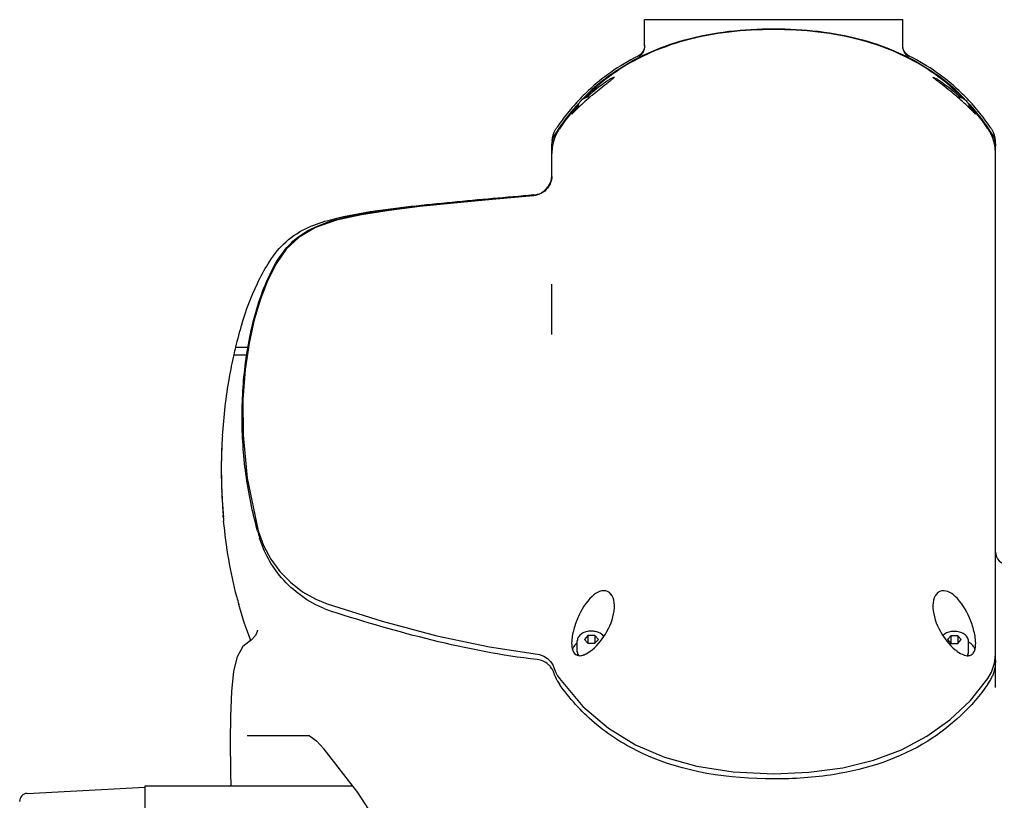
# Model space of a CAD drawing. Header units: millimetres. Extents: x 7426 to 8740, y 124 to 421.
# Drawn here: x 8098.65 to 8110.75, y 300.02 to 309.71 of the extents above; entities that cross this region are included whole.
import ezdxf

# ---------------------------------------------------------------- set-up
doc = ezdxf.new("R2010")
doc.units = ezdxf.units.MM
doc.layers.add('外形图', color=7, linetype='Continuous')

msp = doc.modelspace()

# ---------------------------------------------------------------- linework, layer by layer
at = {"layer": '外形图', "color": 0, "linetype": 'Continuous'}
for p, q in [((8106.4026, 309.3781), (8106.4026, 309.7059)), ((8106.4026, 309.7059), (8109.6027, 309.7059)), ((8109.6027, 309.3781), (8109.6027, 309.7059)), ((8106.3859, 309.318), (8106.3821, 309.311)), ((8106.3213, 309.2534), (8106.3278, 309.2567)), ((8109.6774, 309.2567), (8109.684, 309.2534)), ((8109.684, 309.2534), (8109.6842, 309.2533)), ((8105.5772, 308.6105), (8105.5828, 308.6159)), ((8105.5776, 308.6108), (8105.5776, 308.627)), ((8105.5828, 308.6159), (8105.5854, 308.6184)), ((8110.4213, 308.617), (8110.4247, 308.6138)), ((8110.4247, 308.6138), (8110.428, 308.6106)), ((8110.4277, 308.6108), (8110.4277, 308.6242)), ((8110.7527, 301.4291), (8110.7527, 308.2011)), ((8105.2526, 307.7627), (8105.2526, 308.1419)), ((8105.0243, 307.5308), (8105.0244, 307.5356)), ((8105.0244, 307.5356), (8105.0244, 307.5359)), ((8105.2526, 305.8013), (8105.2526, 306.4289)), ((8101.409, 305.933), (8101.4091, 305.933)), ((8101.3082, 305.5529), (8101.4621, 305.5529)), ((8101.3302, 305.6465), (8101.4848, 305.6465)), ((8101.4622, 305.5529), (8101.4627, 305.5529)), ((8101.2511, 305.2663), (8101.2509, 305.2663)), ((8101.1671, 304.5496), (8101.1673, 304.5496)), ((8101.1593, 303.8654), (8101.1597, 303.8654)), ((8101.1645, 303.766), (8101.1641, 303.766)), ((8101.1804, 303.5262), (8101.1771, 303.5637)), ((8101.1804, 303.5262), (8101.1788, 303.5425)), ((8101.1801, 303.5438), (8101.1799, 303.5438)), ((8101.3458, 302.5522), (8101.3465, 302.5522)), ((8102.3247, 302.5237), (8102.4657, 302.4664)), ((8101.3715, 302.4586), (8101.3707, 302.4586)), ((8105.6992, 302.0735), (8105.6559, 302.0253)), ((8105.6559, 302.0253), (8105.6992, 301.9771)), ((8105.6992, 302.0735), (8105.6992, 301.9771)), ((8105.7858, 302.0735), (8105.6992, 302.0735)), ((8105.7858, 302.0735), (8105.7858, 301.9771)), ((8105.8291, 302.0253), (8105.7858, 302.0735)), ((8105.7858, 301.9771), (8105.8291, 302.0253)), ((8110.1994, 302.0707), (8110.1561, 302.0225)), ((8110.1994, 302.0707), (8110.1994, 301.9742)), ((8110.286, 302.0707), (8110.1994, 302.0707)), ((8110.286, 302.0707), (8110.286, 301.9742)), ((8110.3293, 302.0225), (8110.286, 302.0707)), ((8101.495, 301.996), (8101.4935, 301.9953)), ((8104.479, 301.9314), (8105.0725, 301.8415)), ((8105.5675, 301.8721), (8105.5675, 302.0061)), ((8105.6992, 301.9771), (8105.7858, 301.9771)), ((8110.1561, 302.0225), (8110.1994, 301.9742)), ((8110.1994, 301.9742), (8110.286, 301.9742)), ((8110.286, 301.9742), (8110.3293, 302.0225)), ((8110.4177, 301.8692), (8110.4177, 302.0033)), ((8110.7418, 301.7308), (8110.7527, 301.8376)), ((8105.2637, 301.7109), (8105.2778, 301.677)), ((8105.3239, 301.5746), (8105.3456, 301.541)), ((8105.3456, 301.541), (8105.3457, 301.5409)), ((8101.2668, 301.0696), (8101.2637, 300.7761)), ((8102.2458, 300.8307), (8101.4741, 300.8307)), ((8102.2457, 300.8307), (8102.245, 300.8308)), ((8101.2637, 300.7761), (8101.2637, 300.7762)), ((8102.3324, 300.7675), (8102.4242, 300.6675)), ((8102.4244, 300.6672), (8102.4242, 300.6675)), ((8108.0026, 300.3613), (8108.4377, 300.3792)), ((8108.7586, 300.3529), (8108.7536, 300.3521)), ((8098.7471, 300.1171), (8100.208, 300.1936)), ((8100.2074, 300.2057), (8100.2074, 299.418)), ((8102.7808, 300.2057), (8100.2074, 300.2057))]:
    msp.add_line(p, q, dxfattribs=at)
for points in [[(8106.3821, 309.311), (8106.378, 309.3044), (8106.3736, 309.2981), (8106.369, 309.2921), (8106.3642, 309.2865), (8106.3592, 309.2813), (8106.3541, 309.2763), (8106.3488, 309.2717), (8106.3435, 309.2674), (8106.3382, 309.2635), (8106.333, 309.2601), (8106.3281, 309.2571), (8106.3237, 309.2547), (8106.3216, 309.2535), (8106.3212, 309.2533)], [(8106.4026, 309.3781), (8106.4022, 309.3679), (8106.3976, 309.3396), (8106.3882, 309.314), (8106.3754, 309.292), (8106.3607, 309.2741), (8106.3461, 309.2609), (8106.3356, 309.2533), (8106.3314, 309.2507), (8106.3309, 309.2504)], [(8106.3955, 309.3413), (8106.3927, 309.3332), (8106.3895, 309.3254), (8106.3859, 309.318)], [(8106.4026, 309.3867), (8106.4023, 309.3767), (8106.4013, 309.3675), (8106.3999, 309.3585), (8106.398, 309.3497), (8106.3955, 309.3413)], [(8109.6743, 309.2505), (8109.674, 309.2506), (8109.6697, 309.2533), (8109.6592, 309.2609), (8109.6458, 309.273), (8109.6322, 309.2888), (8109.6201, 309.308), (8109.6106, 309.33), (8109.6047, 309.3537), (8109.6027, 309.3781)], [(8109.6219, 309.3134), (8109.6172, 309.3224), (8109.6131, 309.3319), (8109.6096, 309.3419), (8109.6067, 309.3524), (8109.6045, 309.3634), (8109.6032, 309.3748), (8109.6031, 309.3781)], [(8109.6842, 309.2533), (8109.6836, 309.2536), (8109.6811, 309.2549), (8109.6754, 309.2582), (8109.6691, 309.2622), (8109.6627, 309.2667), (8109.6564, 309.2717), (8109.6502, 309.2772), (8109.6441, 309.2833), (8109.6381, 309.29), (8109.6324, 309.2972), (8109.6269, 309.305), (8109.6219, 309.3134)], [(8105.0244, 307.5223), (8104.5117, 307.4766), (8104.0366, 307.432), (8103.6137, 307.3881), (8103.2341, 307.3414), (8102.8916, 307.2872), (8102.5842, 307.2186), (8102.3223, 307.1273), (8102.1184, 307.0096), (8101.9602, 306.8591), (8101.8339, 306.6769), (8101.7282, 306.4695), (8101.6389, 306.2401), (8101.5628, 305.9844), (8101.4997, 305.6972), (8101.4515, 305.3716), (8101.423, 304.9968), (8101.4235, 304.5566), (8101.4733, 304.0245), (8101.6114, 303.3717)], [(8101.6114, 303.3718), (8101.6773, 303.189), (8101.7682, 303.0194), (8101.8805, 302.867), (8102.0121, 302.7325), (8102.1621, 302.6164), (8102.3247, 302.5237)], [(8102.4657, 302.4664), (8103.1476, 302.2532), (8103.8275, 302.0714), (8104.479, 301.9314)], [(8101.5799, 302.0745), (8101.5245, 302.0143), (8101.495, 301.996)], [(8101.6032, 302.1361), (8101.6033, 302.1382), (8101.6003, 302.1218), (8101.5799, 302.0745)], [(8101.4935, 301.9953), (8101.4201, 301.9371), (8101.3493, 301.8103), (8101.3064, 301.6306), (8101.28, 301.3805), (8101.2668, 301.0696)], [(8105.0725, 301.8414), (8105.0999, 301.8368), (8105.1538, 301.8178), (8105.1999, 301.7888), (8105.2364, 301.7526), (8105.2637, 301.7109)], [(8105.2778, 301.677), (8105.295, 301.6312), (8105.3239, 301.5746)], [(8110.6596, 301.541), (8110.7042, 301.6178), (8110.7418, 301.7308)], [(8105.3457, 301.5409), (8105.6362, 301.1942), (8105.9534, 300.9248), (8106.2891, 300.7209), (8106.6505, 300.5671), (8107.0495, 300.4556), (8107.5006, 300.3855), (8108.0026, 300.3613)], [(8108.4377, 300.3792), (8108.8584, 300.436), (8109.2417, 300.53), (8109.5863, 300.6588), (8109.9017, 300.825), (8110.1862, 301.028), (8110.4415, 301.2698), (8110.6596, 301.541)], [(8102.2457, 300.8307), (8102.2602, 300.8234), (8102.3324, 300.7675)], [(8101.2637, 300.7762), (8101.2679, 300.3775), (8101.2729, 300.2057)], [(8102.4244, 300.6672), (8102.8417, 300.1268), (8103.2514, 299.4971), (8103.572, 298.8708), (8103.8135, 298.2574)]]:
    msp.add_lwpolyline(points, dxfattribs=at)
for centre, radius, start, end in [((8107.5279, 306.8544), 2.6854, 116.70156, 125.13991), ((8108.4765, 306.8531), 2.6869, 54.86248, 63.29587), ((8107.4876, 306.9161), 2.6117, 125.19503, 133.13536), ((8108.5173, 306.9154), 2.6125, 46.87038, 54.80841), ((8107.497, 306.9322), 2.5823, 125.66081, 133.59849), ((8107.4907, 306.9324), 2.5699, 125.5204, 133.48316), ((8108.5107, 306.9277), 2.576, 46.52743, 54.47334), ((8108.5084, 306.9323), 2.5822, 46.40051, 54.33869), ((8107.5271, 306.8752), 2.6686, 133.15463, 137.98391), ((8107.5187, 306.9095), 2.6137, 133.60014, 135.99839), ((8108.4855, 306.9084), 2.6152, 43.80443, 46.39837), ((8108.4806, 306.8773), 2.6654, 41.97682, 46.85401), ((8108.0982, 306.0015), 3.628, 130.50797, 133.83762), ((8107.5241, 306.8963), 2.619, 133.46979, 135.46274), ((8107.1487, 307.1825), 2.1377, 131.33537, 133.28318), ((8107.1441, 307.1878), 2.1306, 130.77568, 131.33537), ((8108.0914, 306.006), 3.6201, 130.24556, 130.47305), ((8108.8699, 307.1979), 2.1173, 48.6594, 49.22307), ((8107.9435, 306.0411), 3.5741, 49.49171, 49.75352), ((8107.9481, 306.0466), 3.567, 46.10228, 49.48965), ((8108.8465, 307.1715), 2.1525, 46.57048, 48.65691), ((8108.4874, 306.9026), 2.6102, 44.36311, 46.53451), ((8107.6769, 306.7482), 2.865, 140.57938, 145.42174), ((8107.586, 306.8217), 2.7481, 137.97734, 140.55927), ((8107.6252, 306.8142), 2.7566, 140.34038, 140.96865), ((8107.602, 306.8254), 2.7244, 138.36578, 140.86446), ((8107.5953, 306.8392), 2.7178, 138.48232, 140.34347), ((8107.5676, 306.8635), 2.6809, 137.89942, 138.4791), ((8107.566, 306.8572), 2.6763, 137.8667, 138.36092), ((8107.0025, 307.3205), 1.9366, 137.37296, 137.5017), ((8108.4362, 306.8545), 2.6804, 41.58599, 42.14406), ((8108.4376, 306.8635), 2.6809, 41.47665, 42.14301), ((8109.0236, 307.3396), 1.9084, 42.44985, 42.65383), ((8108.4026, 306.8249), 2.7252, 39.13243, 41.58145), ((8108.4093, 306.8386), 2.7186, 39.64674, 41.47364), ((8108.4234, 306.8254), 2.7426, 39.436, 41.98306), ((8108.3799, 306.8141), 2.7569, 39.03103, 39.64973), ((8108.3273, 306.7478), 2.8662, 34.57174, 39.41371), ((8107.6985, 306.7566), 2.8499, 140.99658, 145.86841), ((8107.6958, 306.7507), 2.8443, 140.88988, 145.71746), ((8108.3089, 306.7503), 2.845, 34.28243, 39.10722), ((8108.3066, 306.7565), 2.8501, 34.13003, 39.00304), ((8105.5026, 308.2011), 0.25, 146.1924, 180), ((8107.764, 306.6868), 2.9716, 145.39941, 146.19316), ((8107.8234, 306.6705), 3.0016, 145.84649, 147.39809), ((8108.1815, 306.6703), 3.002, 32.60105, 34.15199), ((8108.2307, 306.6797), 2.9843, 33.80677, 34.59613), ((8110.5027, 308.2011), 0.25, 0, 33.80762), ((8105.8058, 308.0481), 0.5533, 170.33288, 180.0301), ((8105.7955, 308.0494), 0.5429, 168.18267, 170.28455), ((8105.7983, 308.0488), 0.5457, 164.52575, 168.17898), ((8110.2059, 308.0489), 0.5467, 11.76323, 15.43336), ((8110.2032, 308.0483), 0.5495, 9.70968, 11.76471), ((8110.1992, 308.0479), 0.5535, 359.99532, 9.68722), ((8105.002, 307.7802), 0.2505, 286.61726, 348.202), ((8105.0011, 307.7807), 0.2514, 348.13901, 355.94608), ((8105.0018, 307.7806), 0.2507, 355.95601, 358.09374), ((8104.9962, 307.7722), 0.2564, 357.92175, 0.00319), ((8105.0023, 307.7798), 0.25, 275.05191, 286.58011), ((8105.0029, 307.7665), 0.2452, 275.03292, 275.38971), ((8106.223, 304.4556), 5.0356, 162.93932, 166.32124), ((8106.2231, 304.4556), 5.0356, 162.93931, 166.32122), ((8107.1258, 304.2407), 5.9637, 167.28886, 170.09671), ((8107.1259, 304.2407), 5.9637, 167.28885, 170.09671), ((8106.7286, 304.3283), 5.5572, 166.27896, 167.26999), ((8106.7294, 304.3283), 5.5572, 166.2789, 167.26992), ((8107.7306, 304.1371), 6.5778, 170.11396, 176.40323), ((8107.7666, 304.1204), 6.6135, 176.27822, 178.20575), ((8107.7935, 304.1284), 6.6395, 176.36212, 178.28201), ((8107.6956, 304.1309), 6.5419, 178.27842, 180.23825), ((8107.7252, 304.1307), 6.5712, 178.28463, 182.31382), ((8107.7016, 304.1307), 6.5479, 180.23652, 180.40992), ((8107.7194, 304.1311), 6.5657, 180.41248, 182.3194), ((8107.8081, 304.1345), 6.6552, 182.31698, 182.48426), ((8107.8333, 304.1355), 6.6804, 182.48411, 182.92204), ((8107.8349, 304.1356), 6.6807, 182.31744, 183.17107), ((8107.8493, 304.1364), 6.6965, 182.92227, 183.17076), ((8107.8705, 304.1376), 6.717, 183.17106, 185.07167), ((8107.8707, 304.1376), 6.7169, 183.17105, 185.07169), ((8107.8433, 304.1353), 6.6909, 185.2233, 185.51692), ((8106.6155, 304.7648), 5.2019, 195.55066, 196.56848), ((8110.9027, 303.1057), 0.15, 180, 270), ((8106.3312, 303.8334), 5.1474, 194.41262, 195.49066), ((8106.3319, 303.8334), 5.1474, 194.41269, 195.49073), ((8102.93, 303.6148), 1.3077, 247.91065, 251.98826), ((8105.5787, 302.0217), 0.2003, 287.14728, 288.92311), ((8105.5726, 302.0397), 0.2193, 288.92896, 290.99343), ((8110.4307, 302.0341), 0.2133, 250.4426, 251.03132), ((8110.4261, 302.0205), 0.199, 251.00726, 253.56195), ((8105.0538, 301.538), 0.2346, 31.6289, 38.47809), ((8105.0567, 301.5399), 0.2311, 26.36493, 31.61936), ((8105.0574, 301.5401), 0.2304, 22.07255, 26.38501), ((8105.0706, 301.5455), 0.2161, 17.57795, 22.07342), ((8105.7616, 301.7643), 0.5087, 197.56434, 206.47681), ((8110.2462, 301.7631), 0.506, 331.45093, 337.68393), ((8105.7586, 301.7629), 0.5053, 206.49099, 208.41023), ((8105.7558, 301.7614), 0.5022, 208.41198, 215.2546), ((8110.2492, 301.7616), 0.5025, 324.75168, 331.44453), ((8098.7524, 300.0172), 0.1, 93, 180)]:
    msp.add_arc(centre, radius, start, end, dxfattribs=at)
for points, knots in [([(8105.9916, 309.0303), (8106.263, 309.2249), (8106.922, 309.5206), (8107.6321, 309.5911), (8108.0026, 309.5911)], [0, 0, 0, 0, 0.4740396, 1, 1, 1, 1]), ([(8108.0026, 309.5813), (8107.6335, 309.5813), (8106.9259, 309.5112), (8106.2687, 309.2176), (8105.9976, 309.024)], [0, 0, 0, 0, 0.5256911, 1, 1, 1, 1]), ([(8108.0026, 309.5911), (8108.3732, 309.5911), (8109.0832, 309.5206), (8109.7423, 309.2249), (8110.0137, 309.0303)], [0, 0, 0, 0, 0.525961, 1, 1, 1, 1]), ([(8110.0075, 309.0241), (8109.7364, 309.2177), (8109.0792, 309.5113), (8108.3717, 309.5813), (8108.0026, 309.5813)], [0, 0, 0, 0, 0.4744203, 1, 1, 1, 1]), ([(8106.3533, 309.2692), (8106.3423, 309.2638), (8106.3018, 309.2436), (8106.3356, 309.2606), (8106.3432, 309.2643)], [0, 0, 0, 0, 0.5902418, 1, 1, 1, 1]), ([(8109.6852, 309.2528), (8109.6837, 309.2499), (8109.6691, 309.266), (8109.6599, 309.2653), (8109.6516, 309.2694)], [0, 0, 0, 0, 0.2572338, 1, 1, 1, 1]), ([(8106.0254, 308.9901), (8106.0255, 308.9923), (8106.0106, 308.9865), (8105.9993, 308.9802), (8105.9696, 308.9634), (8105.9216, 308.9325), (8105.8458, 308.8786), (8105.7854, 308.8296), (8105.7526, 308.8013)], [0, 0, 0, 0, 0.0201566, 0.0807577, 0.1748332, 0.2968543, 0.6101382, 1, 1, 1, 1]), ([(8105.7526, 308.7692), (8105.7812, 308.7934), (8105.8409, 308.8425), (8105.9161, 308.9005), (8105.9708, 308.943), (8106.001, 308.9657), (8106.0161, 308.9803), (8106.0252, 308.9873), (8106.0254, 308.9901)], [0, 0, 0, 0, 0.3198293, 0.6614285, 0.8086595, 0.9149501, 0.976458, 1, 1, 1, 1]), ([(8109.9799, 308.9901), (8109.9798, 308.9923), (8109.9946, 308.9864), (8110.006, 308.9802), (8110.0357, 308.9634), (8110.0837, 308.9324), (8110.1595, 308.8786), (8110.2199, 308.8295), (8110.2527, 308.8012)], [0, 0, 0, 0, 0.0201477, 0.0807527, 0.1748081, 0.2968399, 0.6101204, 1, 1, 1, 1]), ([(8110.2527, 308.7692), (8110.2241, 308.7934), (8110.1643, 308.8425), (8110.0891, 308.9005), (8110.0345, 308.943), (8110.0043, 308.9657), (8109.9892, 308.9803), (8109.9801, 308.9873), (8109.9799, 308.9901)], [0, 0, 0, 0, 0.3198378, 0.6614275, 0.8086693, 0.9149592, 0.9764103, 1, 1, 1, 1]), ([(8105.7271, 308.7472), (8105.7077, 308.7453), (8105.6704, 308.7372), (8105.6217, 308.7121), (8105.592, 308.6801), (8105.5797, 308.6503), (8105.5776, 308.6347), (8105.5776, 308.627)], [0, 0, 0, 0, 0.2813994, 0.5413678, 0.7770501, 0.8893926, 1, 1, 1, 1]), ([(8110.4277, 308.6242), (8110.4277, 308.6394), (8110.4189, 308.6711), (8110.3849, 308.7081), (8110.3374, 308.7334), (8110.3009, 308.7418), (8110.2818, 308.744)], [0, 0, 0, 0, 0.2220272, 0.4582153, 0.7182989, 1, 1, 1, 1]), ([(8105.5746, 308.6289), (8105.5636, 308.6168), (8105.5447, 308.5952), (8105.5199, 308.5675), (8105.5082, 308.5495), (8105.5002, 308.5414), (8105.5004, 308.5389)], [0, 0, 0, 0, 0.4198961, 0.7440182, 0.9335684, 1, 1, 1, 1]), ([(8105.5004, 308.5389), (8105.5005, 308.5362), (8105.5145, 308.5511), (8105.5245, 308.5585), (8105.5504, 308.5848), (8105.5673, 308.601), (8105.5772, 308.6105)], [0, 0, 0, 0, 0.0766579, 0.2946442, 0.6099914, 1, 1, 1, 1]), ([(8110.428, 308.6106), (8110.4378, 308.6011), (8110.4548, 308.5849), (8110.4808, 308.5586), (8110.4908, 308.5511), (8110.5048, 308.5361), (8110.5049, 308.5388)], [0, 0, 0, 0, 0.3899319, 0.7052441, 0.9232637, 1, 1, 1, 1]), ([(8110.5049, 308.5388), (8110.5051, 308.5414), (8110.4972, 308.5493), (8110.4857, 308.567), (8110.4613, 308.5943), (8110.4427, 308.6157), (8110.4318, 308.6276)], [0, 0, 0, 0, 0.0663974, 0.2554234, 0.5792047, 1, 1, 1, 1]), ([(8105.3457, 308.3529), (8105.3371, 308.3403), (8105.3063, 308.2907), (8105.2839, 308.236), (8105.2724, 308.1944)], [0, 0, 0, 0, 0.2609313, 1, 1, 1, 1]), ([(8110.7329, 308.1944), (8110.7214, 308.236), (8110.699, 308.2907), (8110.6682, 308.3403), (8110.6596, 308.3528)], [0, 0, 0, 0, 0.7402143, 1, 1, 1, 1]), ([(8105.2524, 307.7629), (8105.2505, 307.7112), (8105.2088, 307.5922), (8105.0915, 307.5286), (8105.0259, 307.5224)], [0, 0, 0, 0, 0.4397582, 1, 1, 1, 1]), ([(8101.4086, 305.9331), (8101.4614, 306.1044), (8101.5561, 306.3613), (8101.7342, 306.6922), (8101.9188, 306.9416), (8102.182, 307.1205), (8102.5498, 307.248), (8103.1595, 307.3597), (8104.0125, 307.4463), (8104.6884, 307.5064), (8105.0244, 307.5359)], [0, 0, 0, 0, 0.1242999, 0.1889043, 0.2604973, 0.3371765, 0.405341, 0.5293266, 0.7660322, 1, 1, 1, 1]), ([(8101.604, 303.3703), (8101.5395, 303.6019), (8101.4427, 304.0721), (8101.3963, 304.789), (8101.4447, 305.5058), (8101.5712, 306.0991), (8101.7516, 306.5604), (8101.9188, 306.8453), (8102.1271, 307.0392), (8102.4181, 307.1942), (8102.8468, 307.296), (8103.3809, 307.3726), (8104.1097, 307.4504), (8104.6583, 307.4986), (8105.0243, 307.5308)], [0, 0, 0, 0, 0.1058995, 0.2106627, 0.3154364, 0.4215558, 0.4761185, 0.5334316, 0.5650785, 0.6002161, 0.6773506, 0.7574346, 0.8381478, 1, 1, 1, 1]), ([(8102.4383, 302.4031), (8102.2336, 302.4861), (8101.8869, 302.7337), (8101.6829, 303.1021), (8101.6296, 303.2815)], [0, 0, 0, 0, 0.5413775, 1, 1, 1, 1]), ([(8106.0276, 302.4184), (8106.0295, 302.459), (8106.0257, 302.5357), (8105.9536, 302.6368), (8105.8355, 302.6258), (8105.7796, 302.5831), (8105.7526, 302.5586)], [0, 0, 0, 0, 0.279217, 0.5216801, 0.7494864, 1, 1, 1, 1]), ([(8110.2527, 302.5585), (8110.2257, 302.583), (8110.1698, 302.6257), (8110.0517, 302.6367), (8109.9796, 302.5356), (8109.9758, 302.459), (8109.9777, 302.4184)], [0, 0, 0, 0, 0.2505202, 0.478328, 0.72078, 1, 1, 1, 1]), ([(8105.7526, 302.5586), (8105.673, 302.4866), (8105.5859, 302.3394), (8105.5142, 302.1309), (8105.4959, 302.0161), (8105.4985, 301.9589)], [0, 0, 0, 0, 0.4846171, 0.7414984, 1, 1, 1, 1]), ([(8110.5068, 301.9589), (8110.5094, 302.016), (8110.4911, 302.1308), (8110.4194, 302.3393), (8110.3323, 302.4865), (8110.2527, 302.5585)], [0, 0, 0, 0, 0.2584704, 0.5153577, 1, 1, 1, 1]), ([(8105.7526, 301.8976), (8105.8275, 301.9593), (8105.9522, 302.1205), (8106.0229, 302.3157), (8106.0276, 302.4184)], [0, 0, 0, 0, 0.4855717, 1, 1, 1, 1]), ([(8109.9777, 302.4184), (8109.9824, 302.3156), (8110.0531, 302.1205), (8110.1778, 301.9593), (8110.2527, 301.8975)], [0, 0, 0, 0, 0.5144275, 1, 1, 1, 1]), ([(8105.0709, 301.7751), (8104.6316, 301.8246), (8103.7733, 301.9957), (8102.9349, 302.2383), (8102.5257, 302.3712)], [0, 0, 0, 0, 0.5067724, 1, 1, 1, 1]), ([(8105.7425, 302.1276), (8105.7205, 302.1276), (8105.6778, 302.1222), (8105.621, 302.0983), (8105.5852, 302.0646), (8105.5701, 302.0319), (8105.5675, 302.0146), (8105.5675, 302.0061)], [0, 0, 0, 0, 0.2818203, 0.5442661, 0.7798007, 0.8909538, 1, 1, 1, 1]), ([(8105.898, 302.0625), (8105.8819, 302.0842), (8105.8447, 302.109), (8105.7891, 302.1247), (8105.7582, 302.1276), (8105.7425, 302.1276)], [0, 0, 0, 0, 0.4668328, 0.7284285, 1, 1, 1, 1]), ([(8110.2427, 302.1247), (8110.2289, 302.1247), (8110.1782, 302.1208), (8110.1267, 302.1004), (8110.1, 302.0743)], [0, 0, 0, 0, 0.2690162, 1, 1, 1, 1]), ([(8110.4177, 302.0033), (8110.4177, 302.0118), (8110.4151, 302.0291), (8110.4, 302.0617), (8110.3642, 302.0955), (8110.3073, 302.1193), (8110.2646, 302.1247), (8110.2427, 302.1247)], [0, 0, 0, 0, 0.1090452, 0.2201993, 0.4557362, 0.7181823, 1, 1, 1, 1]), ([(8105.4985, 301.9589), (8105.5, 301.9269), (8105.5061, 301.8671), (8105.5583, 301.8274), (8105.5826, 301.8242)], [0, 0, 0, 0, 0.5663403, 1, 1, 1, 1]), ([(8110.403, 301.8236), (8110.4167, 301.8228), (8110.4458, 301.826), (8110.4973, 301.8688), (8110.5052, 301.9233), (8110.5068, 301.9589)], [0, 0, 0, 0, 0.2151183, 0.4400421, 1, 1, 1, 1]), ([(8110.4806, 301.9381), (8110.4692, 301.9545), (8110.4487, 301.9736), (8110.4257, 301.9882), (8110.4194, 301.9919)], [0, 0, 0, 0, 0.7315979, 1, 1, 1, 1]), ([(8105.5675, 301.8721), (8105.5675, 301.8641), (8105.5703, 301.8476), (8105.5781, 301.8328), (8105.5829, 301.8259)], [0, 0, 0, 0, 0.4858096, 1, 1, 1, 1]), ([(8105.6511, 301.835), (8105.6599, 301.8384), (8105.6962, 301.8549), (8105.7291, 301.8782), (8105.7526, 301.8976)], [0, 0, 0, 0, 0.2367355, 1, 1, 1, 1]), ([(8110.2527, 301.8975), (8110.2612, 301.8905), (8110.294, 301.8651), (8110.3304, 301.8433), (8110.3593, 301.8331)], [0, 0, 0, 0, 0.2638014, 1, 1, 1, 1]), ([(8110.4031, 301.8243), (8110.4077, 301.8311), (8110.415, 301.8455), (8110.4177, 301.8615), (8110.4177, 301.8692)], [0, 0, 0, 0, 0.5134934, 1, 1, 1, 1]), ([(8105.2374, 301.684), (8105.2285, 301.6951), (8105.1843, 301.7418), (8105.1204, 301.7695), (8105.0709, 301.7751)], [0, 0, 0, 0, 0.2224877, 1, 1, 1, 1]), ([(8108.0026, 300.2959), (8107.4532, 300.2959), (8106.6363, 300.4125), (8105.7765, 300.9546), (8105.4693, 301.2967), (8105.3457, 301.4715)], [0, 0, 0, 0, 0.5474602, 0.7866523, 1, 1, 1, 1]), ([(8110.6596, 301.4715), (8110.4619, 301.1919), (8109.9008, 300.6563), (8109.1621, 300.4179), (8108.7586, 300.3529)], [0, 0, 0, 0, 0.4558661, 1, 1, 1, 1])]:
    msp.add_open_spline(points, degree=3, knots=knots, dxfattribs=at)
for points in [[(8105.5656, 308.5997), (8105.5519, 308.5897), (8105.5391, 308.5779), (8105.5287, 308.5645)], [(8110.4709, 308.5714), (8110.4618, 308.5818), (8110.4514, 308.5911), (8110.4402, 308.5993)], [(8105.2526, 308.1419), (8105.2526, 308.1925), (8105.2675, 308.2451), (8105.2948, 308.2878)], [(8110.7105, 308.2877), (8110.7378, 308.2451), (8110.7527, 308.1925), (8110.7527, 308.1418)], [(8101.3456, 302.5522), (8101.2665, 302.8601), (8101.214, 303.1756), (8101.1834, 303.4921)], [(8101.5197, 302.0124), (8101.4614, 302.1579), (8101.4125, 302.3073), (8101.3706, 302.4584)], [(8105.5255, 301.9393), (8105.5175, 301.9281), (8105.511, 301.9156), (8105.5071, 301.9024)], [(8105.567, 301.9798), (8105.5513, 301.9686), (8105.5368, 301.955), (8105.5255, 301.9393)], [(8110.4989, 301.9001), (8110.4951, 301.9137), (8110.4887, 301.9266), (8110.4806, 301.9381)], [(8105.5826, 301.8242), (8105.601, 301.8218), (8105.6201, 301.8249), (8105.6378, 301.8304)], [(8110.3698, 301.8296), (8110.3806, 301.8265), (8110.3918, 301.8242), (8110.403, 301.8236)], [(8110.7527, 301.7674), (8110.7527, 301.7007), (8110.7396, 301.6327), (8110.7142, 301.571)], [(8108.7536, 300.3521), (8108.5057, 300.3125), (8108.2537, 300.2959), (8108.0026, 300.2959)]]:
    msp.add_open_spline(points, degree=3, dxfattribs=at)

doc.saveas('drawing.dxf')
